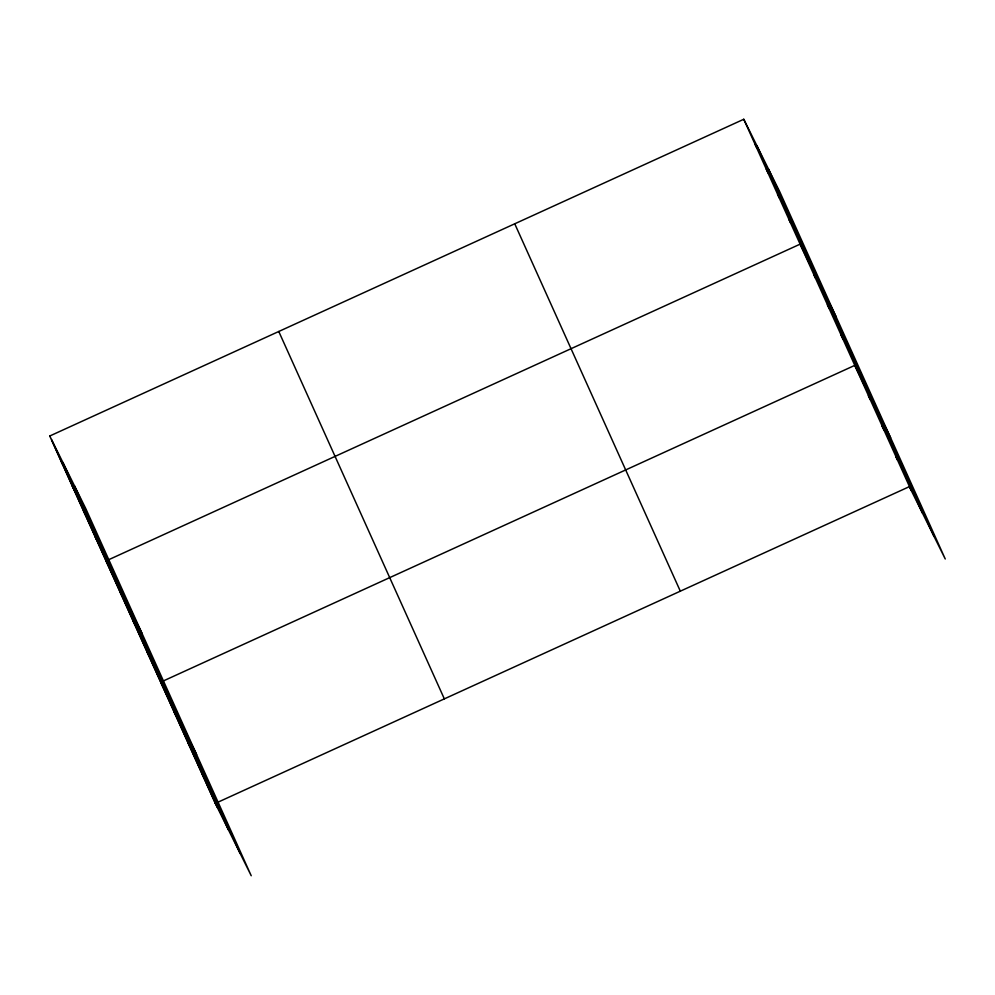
<?xml version="1.0" encoding="UTF-8"?>
<svg xmlns="http://www.w3.org/2000/svg" width="995" height="995" viewBox="0 0 995 995"><rect width="100%" height="100%" fill="white"/><g stroke="black" fill="none" stroke-linecap="round" stroke-linejoin="round"><path stroke-width="1.49" d="M49.75 436.009L743.775 119.263L779.682 191.6L945.25 558.991L909.343 486.654L215.318 803.4L49.75 436.009L85.657 508.346L251.225 875.737L215.318 803.4M755.031 144.25L756.934 148.081M766.287 169.225L768.19 173.068M777.543 194.212L779.458 198.055M788.811 219.198L790.714 223.029M835.974 316.509L800.067 244.173L106.042 560.919L141.949 633.255M813.723 274.483L815.626 278.326M827.38 304.793L829.295 308.637M841.049 335.104L842.952 338.947M890.612 437.75L854.705 365.414L160.68 682.16L196.587 754.496M868.361 395.724L870.264 399.567M882.018 426.034L883.933 429.877M895.687 456.344L897.589 460.187M61.006 460.983L62.921 464.827M72.262 485.97L74.177 489.814M83.53 510.957L85.433 514.801M94.786 535.932L96.689 539.775M119.698 591.229L121.614 595.072M133.367 621.539L135.27 625.382M147.024 651.849L148.927 655.693M174.336 712.47L176.252 716.313M188.005 742.78L189.908 746.623M201.662 773.09L203.565 776.933M768.463 169.001L934.031 536.392M756.896 145.705L922.464 513.097M743.775 119.263L911.246 490.498M514.738 223.788L680.319 591.179M278.774 331.484L444.342 698.876M74.438 485.734L240.006 853.138M62.872 462.451L228.452 829.842M51.653 439.852L217.221 807.243"/></g></svg>
